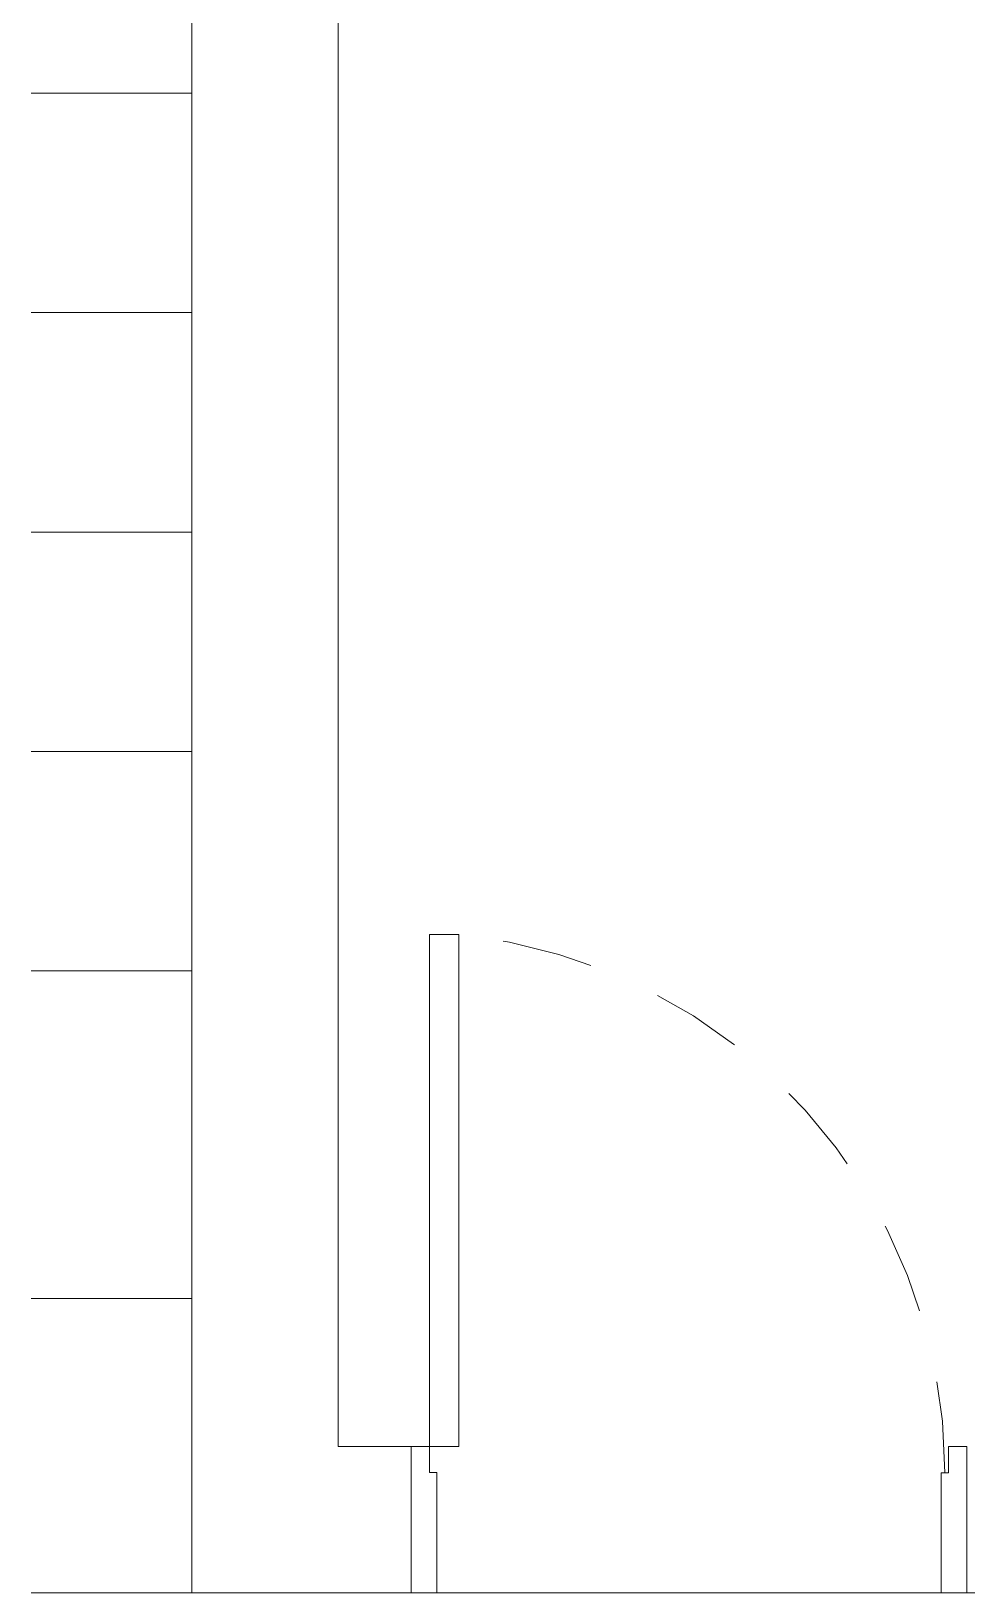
# Model space of a CAD drawing. Header units: metres. Extents: x 42.2 to 73.1, y -1.3 to 59.8.
# Drawn here: x 42.166 to 43.446, y 51.902 to 54.036 of the extents above; entities that cross this region are included whole.
import ezdxf

# ---------------------------------------------------------------- set-up
doc = ezdxf.new("R2010")
doc.units = ezdxf.units.M
doc.linetypes.add('IMPORT-HIDDEN2 _4_', pattern=[0.1875, 0.125, -0.0625])
for name, color, linetype, lineweight in [('ARQ-ELEV6', 7, 'Continuous', 18), ('ARQ-PAR', 7, 'Continuous', 18), ('ARQ-PIS', 7, 'Continuous', 18), ('ARQ-POR', 7, 'Continuous', 18)]:
    doc.layers.add(name, color=color, linetype=linetype, lineweight=lineweight)
doc.layers.add('BASE ELETRICO__dwg', color=7, linetype='Continuous', lineweight=18, true_color=0x767676)

# ---------------------------------------------------------------- blocks, each defined once
blk = doc.blocks.new('BASE ELETRICO__dwg-8227098-PLANTA BAIXA - TÉRREO')
at = {"layer": 'ARQ-ELEV6', "color": 252, "true_color": 0x8e8e8e}
blk.add_line((49.3109, 51.9018), (42.166, 51.9018), dxfattribs=at)
at = {"layer": 'ARQ-PAR', "color": 252, "true_color": 0x8e8e8e, "flags": 128}
for points in [[(42.166, 59.5518), (42.5858, 59.5518), (42.5858, 56.1518), (42.9158, 56.1518), (42.9158, 55.9518), (42.5858, 55.9518), (42.5858, 52.1018), (42.6858, 52.1018), (42.6858, 51.9018)], [(42.3858, 51.9018), (42.3858, 59.3518), (42.166, 59.3518)]]:
    blk.add_lwpolyline(points, dxfattribs=at)
at = {"layer": 'ARQ-PIS', "color": 252, "true_color": 0x8e8e8e}
for p, q in [((42.3858, 53.9518), (42.166, 53.9518)), ((42.3858, 53.6518), (42.166, 53.6518)), ((42.3858, 53.3518), (42.166, 53.3518)), ((42.3858, 53.0518), (42.166, 53.0518)), ((42.166, 52.7518), (42.3858, 52.7518)), ((42.3858, 52.3041), (42.166, 52.3041))]:
    blk.add_line(p, q, dxfattribs=at)
at = {"layer": 'ARQ-POR', "color": 252, "true_color": 0x8e8e8e, "flags": 128}
for points in [[(42.7508, 52.8017), (42.7108, 52.8017), (42.7108, 52.1018), (42.7508, 52.1018), (42.7508, 52.8017)], [(42.7208, 51.9018), (42.7208, 52.066), (42.7108, 52.066), (42.7108, 52.1017), (42.7008, 52.1018), (42.6858, 52.1018), (42.6858, 51.9018), (42.7208, 51.9018)], [(43.4108, 51.9018), (43.4108, 52.0659), (43.4208, 52.0659), (43.4208, 52.1018), (43.4308, 52.1018), (43.4458, 52.1018), (43.4458, 51.9018), (43.4108, 51.9018)]]:
    blk.add_lwpolyline(points, dxfattribs=at)
at = {"layer": 'ARQ-POR', "color": 252, "linetype": 'IMPORT-HIDDEN2 _4_', "true_color": 0x8e8e8e}
blk.add_arc((42.6749, 52.0647), 0.7409, 0.0902, 84.1249, dxfattribs=at)

msp = doc.modelspace()

# ---------------------------------------------------------------- block references
at = {"layer": 'BASE ELETRICO__dwg', "color": 252, "true_color": 0x8e8e8e}
msp.add_blockref('BASE ELETRICO__dwg-8227098-PLANTA BAIXA - TÉRREO', (0, 0), dxfattribs=at)

doc.saveas('drawing.dxf')
